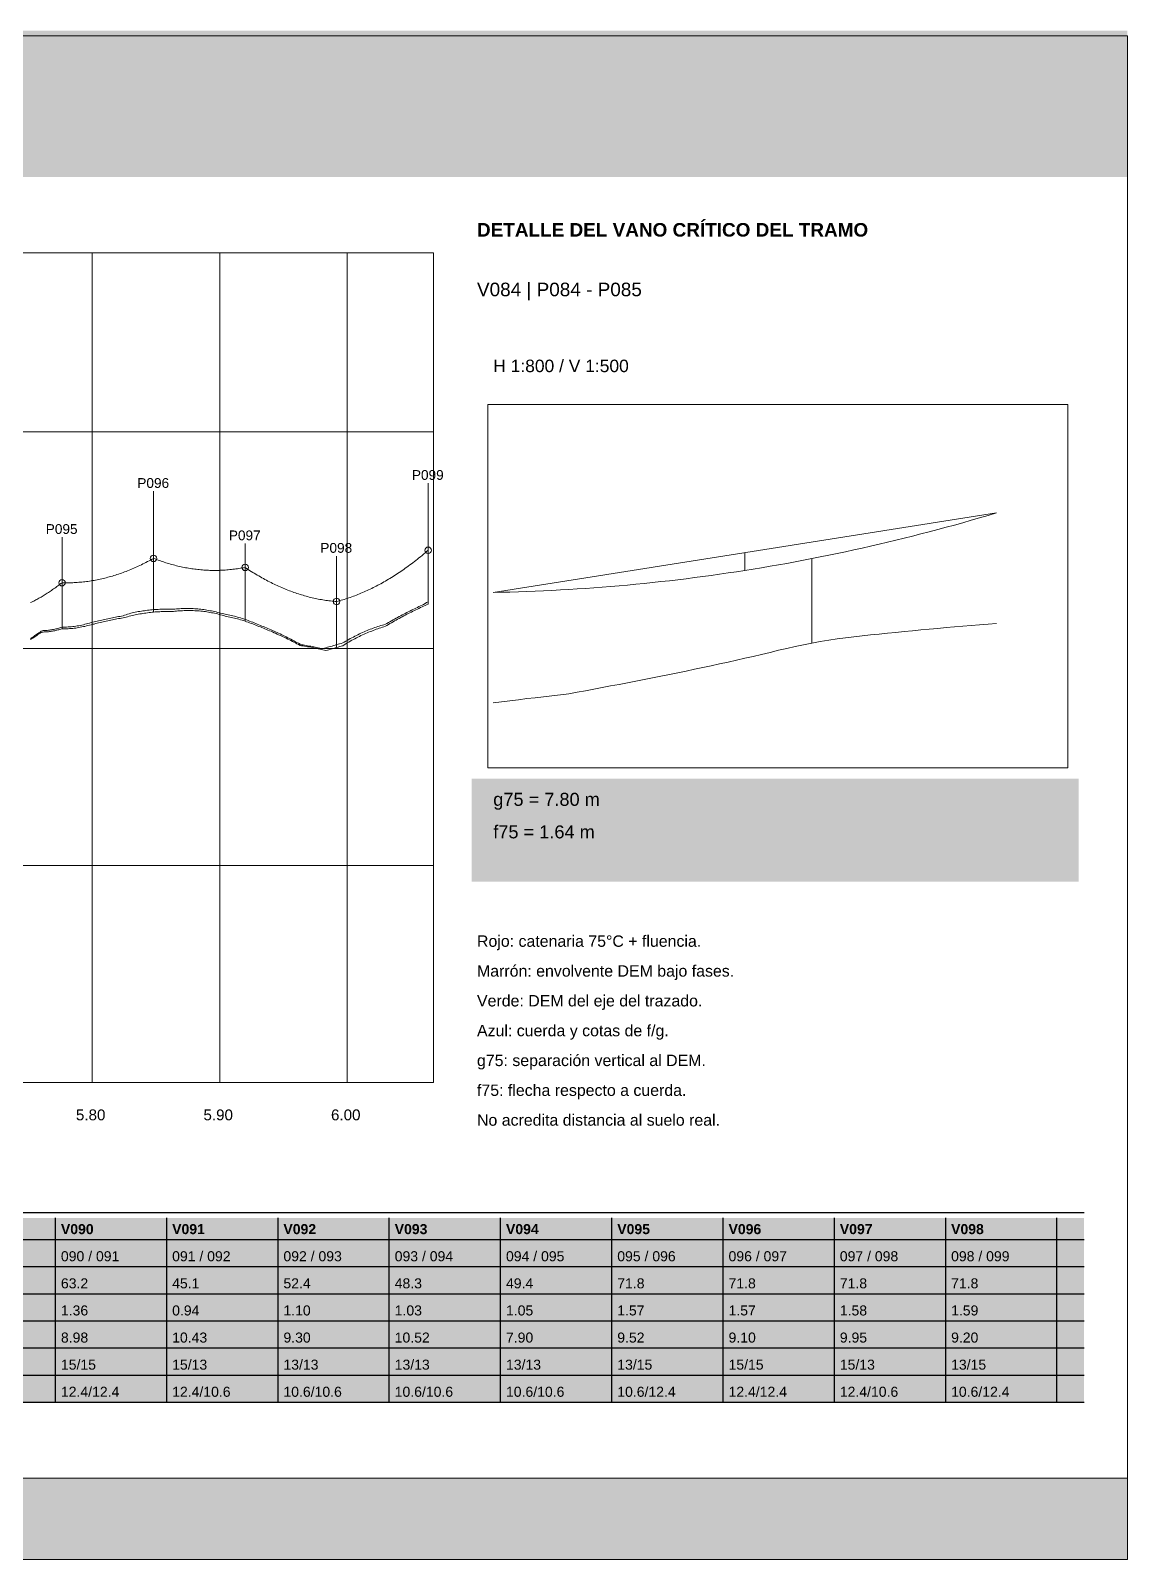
# Paper-space layout 'LP-PF-06' of a CAD drawing. Header units: metres, sheet in millimetres. Extents: x 8 to 412, y 8 to 290.
# Drawn here: x 209.6 to 412, y 8 to 290 of the extents above; entities that cross this region are included whole.
import ezdxf

# ---------------------------------------------------------------- set-up
doc = ezdxf.new("R2010")
doc.units = ezdxf.units.M
for name, color, linetype, lineweight, true_color in [('DETALLE', 7, 'Continuous', 13, 0x33434d), ('PERFIL_CONDUCTOR', 7, 'Continuous', 13, 0xc53643), ('PERFIL_TERRENO', 7, 'Continuous', 13, 0x976f49), ('PF_COTA', 7, 'Continuous', 0, 0x367db4), ('PF_EJE_DEM', 7, 'Continuous', 0, 0x53856e), ('PF_GRID', 7, 'Continuous', 0, 0xdee6ea), ('ROTULO', 7, 'Continuous', 13, 0x18364a)]:
    doc.layers.add(name, color=color, linetype=linetype, lineweight=lineweight, true_color=true_color)
doc.layers.add('PRESENTACION', color=7, linetype='Continuous')
doc.styles.add('Arial', font='arial.ttf')
doc.styles.add('Arial-Bold', font='arialbd.ttf')

psp = doc.layouts.new('LP-PF-06')

# ---------------------------------------------------------------- hatches: boundary and pattern name
at = {"layer": 'PRESENTACION', "true_color": 0xeef4f7}
for points in [[(8, 263), (412, 263), (412, 290), (8, 290)], [(291, 133), (403, 133), (403, 152), (291, 152)], [(8, 8), (412, 8), (412, 23), (8, 23)]]:
    psp.add_hatch(color=7, dxfattribs=at).paths.add_polyline_path(points)
at = {"layer": 'PRESENTACION', "true_color": 0xe6eef2}
psp.add_hatch(color=7, dxfattribs=at).paths.add_polyline_path([(14, 64), (404, 64), (404, 71), (14, 71)])
at = {"layer": 'PRESENTACION', "true_color": 0xf6f8fa}
psp.add_hatch(color=7, dxfattribs=at).paths.add_polyline_path([(14, 37), (404, 37), (404, 64), (14, 64)])

# ---------------------------------------------------------------- linework, layer by layer
at = {"layer": 'DETALLE'}
for p, q in [((232.33, 182.73), (232.33, 192.65)), ((282.99, 184.21), (282.99, 194.13)), ((249.22, 181.07), (249.22, 190.99)), ((215.44, 179.68), (215.44, 188.16)), ((266.1, 176.2), (266.1, 184.68))]:
    psp.add_line(p, q, dxfattribs=at)
for points in [[(32, 96), (284, 96), (284, 249), (32, 249)], [(294, 154), (401, 154), (401, 221), (294, 221)]]:
    psp.add_lwpolyline(points, close=True, dxfattribs=at)
for centre in [(282.99, 194.13), (232.33, 192.65), (249.22, 190.99), (215.44, 188.16), (266.1, 184.68)]:
    psp.add_circle(centre, 0.6, dxfattribs=at)
at = {"layer": 'PERFIL_CONDUCTOR'}
for points in [[(295, 186.38), (296.55, 186.41), (298.09, 186.44), (299.64, 186.49), (301.19, 186.54), (302.74, 186.6), (304.28, 186.66), (305.83, 186.74), (307.38, 186.82), (308.92, 186.91), (310.47, 187), (312.02, 187.1), (313.57, 187.21), (315.11, 187.33), (316.66, 187.45), (318.21, 187.58), (319.75, 187.72), (321.3, 187.87), (322.85, 188.02), (324.4, 188.18), (325.94, 188.35), (327.49, 188.52), (329.04, 188.71), (330.58, 188.89), (332.13, 189.09), (333.68, 189.29), (335.23, 189.51), (336.77, 189.72), (338.32, 189.95), (339.87, 190.18), (341.41, 190.42), (342.96, 190.67), (344.51, 190.92), (346.06, 191.19), (347.6, 191.46), (349.15, 191.73), (350.7, 192.02), (352.24, 192.31), (353.79, 192.61), (355.34, 192.91), (356.89, 193.23), (358.43, 193.55), (359.98, 193.87), (361.53, 194.21), (363.07, 194.55), (364.62, 194.9), (366.17, 195.26), (367.72, 195.62), (369.26, 195.99), (370.81, 196.37), (372.36, 196.76), (373.9, 197.15), (375.45, 197.55), (377, 197.96), (378.55, 198.38), (380.09, 198.8), (381.64, 199.23), (383.19, 199.67), (384.73, 200.11), (386.28, 200.57), (387.83, 201.03)], [(215.44, 188.16), (215.73, 188.15), (216.01, 188.14), (216.29, 188.14), (216.57, 188.14), (216.85, 188.15), (217.13, 188.15), (217.41, 188.16), (217.7, 188.18), (217.98, 188.19), (218.26, 188.21), (218.54, 188.23), (218.82, 188.25), (219.1, 188.28), (219.38, 188.31), (219.67, 188.34), (219.95, 188.37), (220.23, 188.41), (220.51, 188.45), (220.79, 188.49), (221.07, 188.54), (221.35, 188.59), (221.64, 188.64), (221.92, 188.69), (222.2, 188.75), (222.48, 188.81), (222.76, 188.87), (223.04, 188.94), (223.32, 189), (223.61, 189.07), (223.89, 189.15), (224.17, 189.22), (224.45, 189.3), (224.73, 189.39), (225.01, 189.47), (225.29, 189.56), (225.58, 189.65), (225.86, 189.74), (226.14, 189.84), (226.42, 189.93), (226.7, 190.04), (226.98, 190.14), (227.26, 190.25), (227.55, 190.36), (227.83, 190.47), (228.11, 190.59), (228.39, 190.7), (228.67, 190.82), (228.95, 190.95), (229.23, 191.08), (229.52, 191.2), (229.8, 191.34), (230.08, 191.47), (230.36, 191.61), (230.64, 191.75), (230.92, 191.89), (231.2, 192.04), (231.49, 192.19), (231.77, 192.34), (232.05, 192.5), (232.33, 192.65)], [(232.33, 192.65), (232.61, 192.54), (232.89, 192.44), (233.17, 192.33), (233.46, 192.23), (233.74, 192.13), (234.02, 192.04), (234.3, 191.94), (234.58, 191.85), (234.86, 191.76), (235.14, 191.68), (235.43, 191.6), (235.71, 191.52), (235.99, 191.44), (236.27, 191.37), (236.55, 191.3), (236.83, 191.23), (237.11, 191.16), (237.4, 191.1), (237.68, 191.04), (237.96, 190.98), (238.24, 190.93), (238.52, 190.88), (238.8, 190.83), (239.08, 190.78), (239.37, 190.74), (239.65, 190.7), (239.93, 190.66), (240.21, 190.63), (240.49, 190.6), (240.77, 190.57), (241.05, 190.54), (241.34, 190.52), (241.62, 190.5), (241.9, 190.48), (242.18, 190.46), (242.46, 190.45), (242.74, 190.44), (243.02, 190.43), (243.31, 190.43), (243.59, 190.43), (243.87, 190.43), (244.15, 190.43), (244.43, 190.44), (244.71, 190.45), (244.99, 190.46), (245.28, 190.48), (245.56, 190.5), (245.84, 190.52), (246.12, 190.54), (246.4, 190.57), (246.68, 190.6), (246.96, 190.63), (247.25, 190.66), (247.53, 190.7), (247.81, 190.74), (248.09, 190.79), (248.37, 190.83), (248.65, 190.88), (248.93, 190.93), (249.22, 190.99)], [(266.1, 184.68), (266.38, 184.76), (266.66, 184.84), (266.95, 184.92), (267.23, 185), (267.51, 185.09), (267.79, 185.17), (268.07, 185.27), (268.35, 185.36), (268.63, 185.46), (268.92, 185.56), (269.2, 185.66), (269.48, 185.76), (269.76, 185.87), (270.04, 185.98), (270.32, 186.1), (270.6, 186.21), (270.89, 186.33), (271.17, 186.45), (271.45, 186.58), (271.73, 186.71), (272.01, 186.84), (272.29, 186.97), (272.57, 187.11), (272.86, 187.25), (273.14, 187.39), (273.42, 187.53), (273.7, 187.68), (273.98, 187.83), (274.26, 187.98), (274.54, 188.14), (274.82, 188.3), (275.11, 188.46), (275.39, 188.62), (275.67, 188.79), (275.95, 188.96), (276.23, 189.13), (276.51, 189.31), (276.79, 189.49), (277.08, 189.67), (277.36, 189.85), (277.64, 190.04), (277.92, 190.23), (278.2, 190.42), (278.48, 190.62), (278.76, 190.82), (279.05, 191.02), (279.33, 191.22), (279.61, 191.43), (279.89, 191.64), (280.17, 191.85), (280.45, 192.06), (280.73, 192.28), (281.02, 192.5), (281.3, 192.73), (281.58, 192.95), (281.86, 193.18), (282.14, 193.42), (282.42, 193.65), (282.7, 193.89), (282.99, 194.13)], [(249.22, 190.99), (249.5, 190.8), (249.78, 190.61), (250.06, 190.43), (250.34, 190.25), (250.62, 190.07), (250.9, 189.9), (251.19, 189.73), (251.47, 189.56), (251.75, 189.4), (252.03, 189.23), (252.31, 189.07), (252.59, 188.92), (252.87, 188.76), (253.16, 188.61), (253.44, 188.46), (253.72, 188.32), (254, 188.18), (254.28, 188.04), (254.56, 187.9), (254.84, 187.76), (255.13, 187.63), (255.41, 187.5), (255.69, 187.38), (255.97, 187.25), (256.25, 187.13), (256.53, 187.02), (256.81, 186.9), (257.1, 186.79), (257.38, 186.68), (257.66, 186.58), (257.94, 186.47), (258.22, 186.37), (258.5, 186.27), (258.78, 186.18), (259.07, 186.09), (259.35, 186), (259.63, 185.91), (259.91, 185.83), (260.19, 185.74), (260.47, 185.67), (260.75, 185.59), (261.04, 185.52), (261.32, 185.45), (261.6, 185.38), (261.88, 185.32), (262.16, 185.25), (262.44, 185.2), (262.72, 185.14), (263.01, 185.09), (263.29, 185.04), (263.57, 184.99), (263.85, 184.94), (264.13, 184.9), (264.41, 184.86), (264.69, 184.83), (264.98, 184.79), (265.26, 184.76), (265.54, 184.73), (265.82, 184.71), (266.1, 184.68)], [(209.64, 184.49), (209.83, 184.58), (210.03, 184.68), (210.22, 184.78), (210.41, 184.88), (210.61, 184.98), (210.8, 185.09), (210.99, 185.19), (211.19, 185.3), (211.38, 185.41), (211.57, 185.52), (211.77, 185.64), (211.96, 185.75), (212.15, 185.87), (212.35, 185.99), (212.54, 186.11), (212.73, 186.23), (212.93, 186.36), (213.12, 186.48), (213.32, 186.61), (213.51, 186.74), (213.7, 186.88), (213.9, 187.01), (214.09, 187.15), (214.28, 187.29), (214.48, 187.43), (214.67, 187.57), (214.86, 187.71), (215.06, 187.86), (215.25, 188.01), (215.44, 188.16)]]:
    psp.add_lwpolyline(points, dxfattribs=at)
at = {"layer": 'PERFIL_TERRENO'}
for points in [[(232.33, 183.19), (232.61, 183.21), (232.89, 183.23), (233.17, 183.24), (233.46, 183.26), (233.74, 183.27), (234.02, 183.28), (234.3, 183.28), (234.58, 183.29), (234.86, 183.29), (235.14, 183.29), (235.43, 183.28), (235.71, 183.27), (235.99, 183.26), (236.27, 183.29), (236.55, 183.31), (236.83, 183.34), (237.11, 183.36), (237.4, 183.37), (237.68, 183.38), (237.96, 183.39), (238.24, 183.4), (238.52, 183.4), (238.8, 183.4), (239.08, 183.39), (239.37, 183.38), (239.65, 183.37), (239.93, 183.35), (240.21, 183.34), (240.49, 183.31), (240.77, 183.29), (241.05, 183.26), (241.34, 183.22), (241.62, 183.19), (241.9, 183.14), (242.18, 183.1), (242.46, 183.05), (242.74, 183), (243.02, 182.95), (243.31, 182.89), (243.59, 182.83), (243.87, 182.76), (244.15, 182.69), (244.43, 182.62), (244.71, 182.54), (244.99, 182.46), (245.28, 182.41), (245.56, 182.36), (245.84, 182.3), (246.12, 182.25), (246.4, 182.19), (246.68, 182.12), (246.96, 182.06), (247.25, 181.98), (247.53, 181.91), (247.81, 181.83), (248.09, 181.75), (248.37, 181.67), (248.65, 181.58), (248.93, 181.49), (249.22, 181.39)], [(266.1, 176.73), (266.38, 176.81), (266.66, 176.89), (266.95, 176.97), (267.23, 177.05), (267.51, 177.18), (267.79, 177.35), (268.07, 177.52), (268.35, 177.68), (268.63, 177.84), (268.92, 177.99), (269.2, 178.14), (269.48, 178.29), (269.76, 178.43), (270.04, 178.57), (270.32, 178.71), (270.6, 178.84), (270.89, 178.97), (271.17, 179.09), (271.45, 179.22), (271.73, 179.33), (272.01, 179.45), (272.29, 179.56), (272.57, 179.67), (272.86, 179.77), (273.14, 179.87), (273.42, 179.97), (273.7, 180.07), (273.98, 180.16), (274.26, 180.24), (274.54, 180.33), (274.82, 180.41), (275.11, 180.48), (275.39, 180.63), (275.67, 180.8), (275.95, 180.96), (276.23, 181.12), (276.51, 181.28), (276.79, 181.44), (277.08, 181.6), (277.36, 181.75), (277.64, 181.91), (277.92, 182.06), (278.2, 182.21), (278.48, 182.36), (278.76, 182.5), (279.05, 182.65), (279.33, 182.79), (279.61, 182.93), (279.89, 183.07), (280.17, 183.21), (280.45, 183.34), (280.73, 183.48), (281.02, 183.61), (281.3, 183.74), (281.58, 183.87), (281.86, 184), (282.14, 184.16), (282.42, 184.33), (282.7, 184.48), (282.99, 184.63)], [(215.44, 179.97), (215.73, 179.96), (216.01, 179.97), (216.29, 179.97), (216.57, 179.99), (216.85, 180.01), (217.13, 180.03), (217.41, 180.06), (217.7, 180.09), (217.98, 180.13), (218.26, 180.18), (218.54, 180.23), (218.82, 180.29), (219.1, 180.35), (219.38, 180.41), (219.67, 180.48), (219.95, 180.56), (220.23, 180.64), (220.51, 180.72), (220.79, 180.79), (221.07, 180.86), (221.35, 180.93), (221.64, 180.99), (221.92, 181.06), (222.2, 181.13), (222.48, 181.19), (222.76, 181.25), (223.04, 181.32), (223.32, 181.38), (223.61, 181.44), (223.89, 181.5), (224.17, 181.56), (224.45, 181.62), (224.73, 181.67), (225.01, 181.73), (225.29, 181.79), (225.58, 181.84), (225.86, 181.9), (226.14, 181.95), (226.42, 182), (226.7, 182.05), (226.98, 182.15), (227.26, 182.25), (227.55, 182.34), (227.83, 182.44), (228.11, 182.54), (228.39, 182.61), (228.67, 182.67), (228.95, 182.72), (229.23, 182.78), (229.52, 182.83), (229.8, 182.87), (230.08, 182.92), (230.36, 182.96), (230.64, 183), (230.92, 183.04), (231.2, 183.08), (231.49, 183.11), (231.77, 183.14), (232.05, 183.16), (232.33, 183.19)], [(249.22, 181.39), (249.5, 181.29), (249.78, 181.19), (250.06, 181.08), (250.34, 180.97), (250.62, 180.86), (250.9, 180.74), (251.19, 180.62), (251.47, 180.5), (251.75, 180.38), (252.03, 180.27), (252.31, 180.16), (252.59, 180.05), (252.87, 179.93), (253.16, 179.82), (253.44, 179.7), (253.72, 179.58), (254, 179.46), (254.28, 179.34), (254.56, 179.21), (254.84, 179.09), (255.13, 178.96), (255.41, 178.83), (255.69, 178.7), (255.97, 178.56), (256.25, 178.43), (256.53, 178.29), (256.81, 178.15), (257.1, 178.01), (257.38, 177.87), (257.66, 177.73), (257.94, 177.58), (258.22, 177.43), (258.5, 177.28), (258.78, 177.13), (259.07, 176.98), (259.35, 176.83), (259.63, 176.72), (259.91, 176.67), (260.19, 176.63), (260.47, 176.58), (260.75, 176.53), (261.04, 176.48), (261.32, 176.43), (261.6, 176.38), (261.88, 176.32), (262.16, 176.27), (262.44, 176.21), (262.72, 176.15), (263.01, 176.09), (263.29, 176.02), (263.57, 176), (263.85, 176.08), (264.13, 176.16), (264.41, 176.24), (264.69, 176.32), (264.98, 176.4), (265.26, 176.48), (265.54, 176.56), (265.82, 176.65), (266.1, 176.73)], [(295, 166), (296.55, 166.19), (298.09, 166.39), (299.64, 166.58), (301.19, 166.77), (302.74, 166.95), (304.28, 167.13), (305.83, 167.31), (307.38, 167.48), (308.92, 167.69), (310.47, 167.96), (312.02, 168.24), (313.57, 168.53), (315.11, 168.82), (316.66, 169.11), (318.21, 169.4), (319.75, 169.7), (321.3, 170), (322.85, 170.3), (324.4, 170.61), (325.94, 170.92), (327.49, 171.23), (329.04, 171.55), (330.58, 171.87), (332.13, 172.19), (333.68, 172.52), (335.23, 172.85), (336.77, 173.18), (338.32, 173.52), (339.87, 173.86), (341.41, 174.21), (342.96, 174.55), (344.51, 174.91), (346.06, 175.31), (347.6, 175.69), (349.15, 176.05), (350.7, 176.39), (352.24, 176.71), (353.79, 177.01), (355.34, 177.29), (356.89, 177.55), (358.43, 177.79), (359.98, 178.01), (361.53, 178.18), (363.07, 178.35), (364.62, 178.52), (366.17, 178.68), (367.72, 178.84), (369.26, 179), (370.81, 179.15), (372.36, 179.31), (373.9, 179.45), (375.45, 179.6), (377, 179.74), (378.55, 179.87), (380.09, 180.01), (381.64, 180.14), (383.19, 180.27), (384.73, 180.39), (386.28, 180.51), (387.83, 180.63)], [(209.64, 177.87), (209.83, 178), (210.03, 178.13), (210.22, 178.26), (210.41, 178.39), (210.61, 178.53), (210.8, 178.66), (210.99, 178.79), (211.19, 178.93), (211.38, 179.06), (211.57, 179.2), (211.77, 179.29), (211.96, 179.33), (212.15, 179.34), (212.35, 179.35), (212.54, 179.36), (212.73, 179.37), (212.93, 179.39), (213.12, 179.41), (213.32, 179.44), (213.51, 179.47), (213.7, 179.5), (213.9, 179.53), (214.09, 179.57), (214.28, 179.62), (214.48, 179.66), (214.67, 179.71), (214.86, 179.77), (215.06, 179.82), (215.25, 179.88), (215.44, 179.95)]]:
    psp.add_lwpolyline(points, dxfattribs=at)
at = {"layer": 'PF_COTA'}
for p, q in [((282.99, 194.13), (282.99, 206.53)), ((232.33, 192.65), (232.33, 205.05)), ((295, 186.38), (387.83, 201.03)), ((215.44, 188.16), (215.44, 196.56)), ((249.22, 190.99), (249.22, 195.39)), ((266.1, 184.68), (266.1, 193.08)), ((341.41, 190.42), (341.41, 193.7)), ((353.79, 177.01), (353.79, 192.61))]:
    psp.add_line(p, q, dxfattribs=at)
at = {"layer": 'PF_EJE_DEM'}
for points in [[(266.1, 176.2), (266.38, 176.29), (266.66, 176.37), (266.95, 176.45), (267.23, 176.53), (267.51, 176.71), (267.79, 176.88), (268.07, 177.04), (268.35, 177.21), (268.63, 177.37), (268.92, 177.53), (269.2, 177.68), (269.48, 177.83), (269.76, 177.98), (270.04, 178.12), (270.32, 178.26), (270.6, 178.4), (270.89, 178.53), (271.17, 178.66), (271.45, 178.79), (271.73, 178.91), (272.01, 179.03), (272.29, 179.14), (272.57, 179.25), (272.86, 179.36), (273.14, 179.47), (273.42, 179.57), (273.7, 179.66), (273.98, 179.76), (274.26, 179.85), (274.54, 179.94), (274.82, 180.02), (275.11, 180.12), (275.39, 180.29), (275.67, 180.45), (275.95, 180.62), (276.23, 180.78), (276.51, 180.95), (276.79, 181.11), (277.08, 181.26), (277.36, 181.42), (277.64, 181.58), (277.92, 181.73), (278.2, 181.88), (278.48, 182.03), (278.76, 182.18), (279.05, 182.33), (279.33, 182.47), (279.61, 182.61), (279.89, 182.75), (280.17, 182.89), (280.45, 183.03), (280.73, 183.17), (281.02, 183.3), (281.3, 183.43), (281.58, 183.56), (281.86, 183.69), (282.14, 183.82), (282.42, 183.94), (282.7, 184.09), (282.99, 184.21)], [(215.44, 179.68), (215.73, 179.67), (216.01, 179.67), (216.29, 179.67), (216.57, 179.68), (216.85, 179.69), (217.13, 179.71), (217.41, 179.73), (217.7, 179.76), (217.98, 179.8), (218.26, 179.84), (218.54, 179.88), (218.82, 179.93), (219.1, 179.99), (219.38, 180.05), (219.67, 180.11), (219.95, 180.19), (220.23, 180.26), (220.51, 180.34), (220.79, 180.41), (221.07, 180.48), (221.35, 180.54), (221.64, 180.61), (221.92, 180.68), (222.2, 180.75), (222.48, 180.81), (222.76, 180.88), (223.04, 180.94), (223.32, 181), (223.61, 181.06), (223.89, 181.12), (224.17, 181.18), (224.45, 181.24), (224.73, 181.3), (225.01, 181.36), (225.29, 181.42), (225.58, 181.47), (225.86, 181.53), (226.14, 181.58), (226.42, 181.63), (226.7, 181.69), (226.98, 181.74), (227.26, 181.79), (227.55, 181.86), (227.83, 181.96), (228.11, 182.05), (228.39, 182.12), (228.67, 182.18), (228.95, 182.24), (229.23, 182.29), (229.52, 182.35), (229.8, 182.4), (230.08, 182.44), (230.36, 182.49), (230.64, 182.53), (230.92, 182.57), (231.2, 182.61), (231.49, 182.65), (231.77, 182.68), (232.05, 182.71), (232.33, 182.73)], [(232.33, 182.73), (232.61, 182.76), (232.89, 182.78), (233.17, 182.8), (233.46, 182.81), (233.74, 182.83), (234.02, 182.84), (234.3, 182.85), (234.58, 182.85), (234.86, 182.86), (235.14, 182.86), (235.43, 182.85), (235.71, 182.85), (235.99, 182.86), (236.27, 182.89), (236.55, 182.92), (236.83, 182.94), (237.11, 182.97), (237.4, 182.99), (237.68, 183), (237.96, 183.01), (238.24, 183.02), (238.52, 183.03), (238.8, 183.03), (239.08, 183.03), (239.37, 183.02), (239.65, 183.01), (239.93, 183), (240.21, 182.99), (240.49, 182.97), (240.77, 182.94), (241.05, 182.92), (241.34, 182.89), (241.62, 182.85), (241.9, 182.82), (242.18, 182.78), (242.46, 182.73), (242.74, 182.68), (243.02, 182.63), (243.31, 182.58), (243.59, 182.52), (243.87, 182.46), (244.15, 182.39), (244.43, 182.31), (244.71, 182.24), (244.99, 182.17), (245.28, 182.09), (245.56, 182.01), (245.84, 181.94), (246.12, 181.88), (246.4, 181.83), (246.68, 181.77), (246.96, 181.7), (247.25, 181.64), (247.53, 181.56), (247.81, 181.49), (248.09, 181.41), (248.37, 181.33), (248.65, 181.25), (248.93, 181.16), (249.22, 181.07)], [(249.22, 181.07), (249.5, 180.97), (249.78, 180.87), (250.06, 180.77), (250.34, 180.66), (250.62, 180.55), (250.9, 180.44), (251.19, 180.32), (251.47, 180.2), (251.75, 180.09), (252.03, 179.99), (252.31, 179.88), (252.59, 179.77), (252.87, 179.65), (253.16, 179.54), (253.44, 179.42), (253.72, 179.31), (254, 179.19), (254.28, 179.07), (254.56, 178.94), (254.84, 178.82), (255.13, 178.69), (255.41, 178.56), (255.69, 178.44), (255.97, 178.3), (256.25, 178.17), (256.53, 178.03), (256.81, 177.9), (257.1, 177.76), (257.38, 177.62), (257.66, 177.48), (257.94, 177.33), (258.22, 177.19), (258.5, 177.04), (258.78, 176.89), (259.07, 176.74), (259.35, 176.59), (259.63, 176.53), (259.91, 176.49), (260.19, 176.44), (260.47, 176.4), (260.75, 176.35), (261.04, 176.3), (261.32, 176.25), (261.6, 176.2), (261.88, 176.15), (262.16, 176.09), (262.44, 176.04), (262.72, 175.98), (263.01, 175.92), (263.29, 175.85), (263.57, 175.79), (263.85, 175.72), (264.13, 175.66), (264.41, 175.72), (264.69, 175.8), (264.98, 175.88), (265.26, 175.96), (265.54, 176.04), (265.82, 176.12), (266.1, 176.2)], [(209.64, 177.66), (209.83, 177.79), (210.03, 177.92), (210.22, 178.05), (210.41, 178.18), (210.61, 178.32), (210.8, 178.45), (210.99, 178.58), (211.19, 178.72), (211.38, 178.85), (211.57, 178.99), (211.77, 179.04), (211.96, 179.06), (212.15, 179.07), (212.35, 179.08), (212.54, 179.09), (212.73, 179.1), (212.93, 179.12), (213.12, 179.14), (213.32, 179.17), (213.51, 179.2), (213.7, 179.23), (213.9, 179.26), (214.09, 179.3), (214.28, 179.35), (214.48, 179.39), (214.67, 179.44), (214.86, 179.49), (215.06, 179.55), (215.25, 179.61), (215.44, 179.68)]]:
    psp.add_lwpolyline(points, dxfattribs=at)
at = {"layer": 'PF_GRID'}
for p, q in [((221.01, 96), (221.01, 249)), ((244.54, 96), (244.54, 249)), ((268.07, 96), (268.07, 249)), ((32, 216), (284, 216)), ((32, 176), (284, 176)), ((32, 136), (284, 136)), ((32, 96), (284, 96))]:
    psp.add_line(p, q, dxfattribs=at)
at = {"layer": 'PRESENTACION', "color": 254, "true_color": 0xdee6ea}
for p, q in [((14, 72), (404, 72)), ((214.24, 37), (214.24, 71)), ((234.76, 37), (234.76, 71)), ((255.29, 37), (255.29, 71)), ((275.82, 37), (275.82, 71)), ((296.35, 37), (296.35, 71)), ((316.88, 37), (316.88, 71)), ((337.41, 37), (337.41, 71)), ((357.94, 37), (357.94, 71)), ((378.47, 37), (378.47, 71)), ((399, 37), (399, 71)), ((14, 67), (404, 67)), ((14, 62), (404, 62)), ((14, 57), (404, 57)), ((14, 52), (404, 52)), ((14, 47), (404, 47)), ((14, 42), (404, 42)), ((14, 37), (404, 37))]:
    psp.add_line(p, q, dxfattribs=at)
at = {"layer": 'ROTULO'}
psp.add_line((8, 23), (412, 23), dxfattribs=at)
psp.add_lwpolyline([(8, 8), (412, 8), (412, 289), (8, 289)], close=True, dxfattribs=at)

# ---------------------------------------------------------------- texts
at = {"layer": 'ROTULO', "color": 159, "true_color": 0x18364a, "style": 'Arial-Bold'}
psp.add_text('DETALLE DEL VANO CRÍTICO DEL TRAMO', height=2.5, dxfattribs=at).set_placement((292, 252))
at = {"layer": 'ROTULO'}
for s, height, style, p in [('V084 | P084 - P085', 2.5, 'Arial', (292, 241)), ('H 1:800 / V 1:500', 2.3, 'Arial', (295, 227)), ('P099', 1.8, 'Arial', (279.99, 207.13)), ('P096', 1.8, 'Arial', (229.33, 205.65)), ('P095', 1.8, 'Arial', (212.44, 197.16)), ('P097', 1.8, 'Arial', (246.22, 195.99)), ('P098', 1.8, 'Arial', (263.1, 193.68)), ('g75 = 7.80 m', 2.4, 'Arial', (295, 147)), ('f75 = 1.64 m', 2.4, 'Arial', (295, 141)), ('Rojo: catenaria 75°C + fluencia.', 2.1, 'Arial', (292, 121)), ('Marrón: envolvente DEM bajo fases.', 2.1, 'Arial', (292, 115.5)), ('Verde: DEM del eje del trazado.', 2.1, 'Arial', (292, 110)), ('Azul: cuerda y cotas de f/g.', 2.1, 'Arial', (292, 104.5)), ('g75: separación vertical al DEM.', 2.1, 'Arial', (292, 99)), ('f75: flecha respecto a cuerda.', 2.1, 'Arial', (292, 93.5)), ('5.80', 2, 'Arial', (218.01, 89)), ('5.90', 2, 'Arial', (241.54, 89)), ('6.00', 2, 'Arial', (265.07, 89)), ('No acredita distancia al suelo real.', 2.1, 'Arial', (292, 88)), ('V090', 1.85, 'Arial-Bold', (215.24, 68)), ('V091', 1.85, 'Arial-Bold', (235.76, 68)), ('V092', 1.85, 'Arial-Bold', (256.29, 68)), ('V093', 1.85, 'Arial-Bold', (276.82, 68)), ('V094', 1.85, 'Arial-Bold', (297.35, 68)), ('V095', 1.85, 'Arial-Bold', (317.88, 68)), ('V096', 1.85, 'Arial-Bold', (338.41, 68)), ('V097', 1.85, 'Arial-Bold', (358.94, 68)), ('V098', 1.85, 'Arial-Bold', (379.47, 68)), ('090 / 091', 1.85, 'Arial', (215.24, 63)), ('091 / 092', 1.85, 'Arial', (235.76, 63)), ('092 / 093', 1.85, 'Arial', (256.29, 63)), ('093 / 094', 1.85, 'Arial', (276.82, 63)), ('094 / 095', 1.85, 'Arial', (297.35, 63)), ('095 / 096', 1.85, 'Arial', (317.88, 63)), ('096 / 097', 1.85, 'Arial', (338.41, 63)), ('097 / 098', 1.85, 'Arial', (358.94, 63)), ('098 / 099', 1.85, 'Arial', (379.47, 63)), ('63.2', 1.85, 'Arial', (215.24, 58)), ('45.1', 1.85, 'Arial', (235.76, 58)), ('52.4', 1.85, 'Arial', (256.29, 58)), ('48.3', 1.85, 'Arial', (276.82, 58)), ('49.4', 1.85, 'Arial', (297.35, 58)), ('71.8', 1.85, 'Arial', (317.88, 58)), ('71.8', 1.85, 'Arial', (338.41, 58)), ('71.8', 1.85, 'Arial', (358.94, 58)), ('71.8', 1.85, 'Arial', (379.47, 58)), ('1.36', 1.85, 'Arial', (215.24, 53)), ('0.94', 1.85, 'Arial', (235.76, 53)), ('1.10', 1.85, 'Arial', (256.29, 53)), ('1.03', 1.85, 'Arial', (276.82, 53)), ('1.05', 1.85, 'Arial', (297.35, 53)), ('1.57', 1.85, 'Arial', (317.88, 53)), ('1.57', 1.85, 'Arial', (338.41, 53)), ('1.58', 1.85, 'Arial', (358.94, 53)), ('1.59', 1.85, 'Arial', (379.47, 53)), ('8.98', 1.85, 'Arial', (215.24, 48)), ('10.43', 1.85, 'Arial', (235.76, 48)), ('9.30', 1.85, 'Arial', (256.29, 48)), ('10.52', 1.85, 'Arial', (276.82, 48)), ('7.90', 1.85, 'Arial', (297.35, 48)), ('9.52', 1.85, 'Arial', (317.88, 48)), ('9.10', 1.85, 'Arial', (338.41, 48)), ('9.95', 1.85, 'Arial', (358.94, 48)), ('9.20', 1.85, 'Arial', (379.47, 48)), ('15/15', 1.85, 'Arial', (215.24, 43)), ('15/13', 1.85, 'Arial', (235.76, 43)), ('13/13', 1.85, 'Arial', (256.29, 43)), ('13/13', 1.85, 'Arial', (276.82, 43)), ('13/13', 1.85, 'Arial', (297.35, 43)), ('13/15', 1.85, 'Arial', (317.88, 43)), ('15/15', 1.85, 'Arial', (338.41, 43)), ('15/13', 1.85, 'Arial', (358.94, 43)), ('13/15', 1.85, 'Arial', (379.47, 43)), ('12.4/12.4', 1.85, 'Arial', (215.24, 38)), ('12.4/10.6', 1.85, 'Arial', (235.76, 38)), ('10.6/10.6', 1.85, 'Arial', (256.29, 38)), ('10.6/10.6', 1.85, 'Arial', (276.82, 38)), ('10.6/10.6', 1.85, 'Arial', (297.35, 38)), ('10.6/12.4', 1.85, 'Arial', (317.88, 38)), ('12.4/12.4', 1.85, 'Arial', (338.41, 38)), ('12.4/10.6', 1.85, 'Arial', (358.94, 38)), ('10.6/12.4', 1.85, 'Arial', (379.47, 38))]:
    psp.add_text(s, height=height, dxfattribs=dict(at, style=style)).set_placement(p)

doc.saveas('drawing.dxf')
